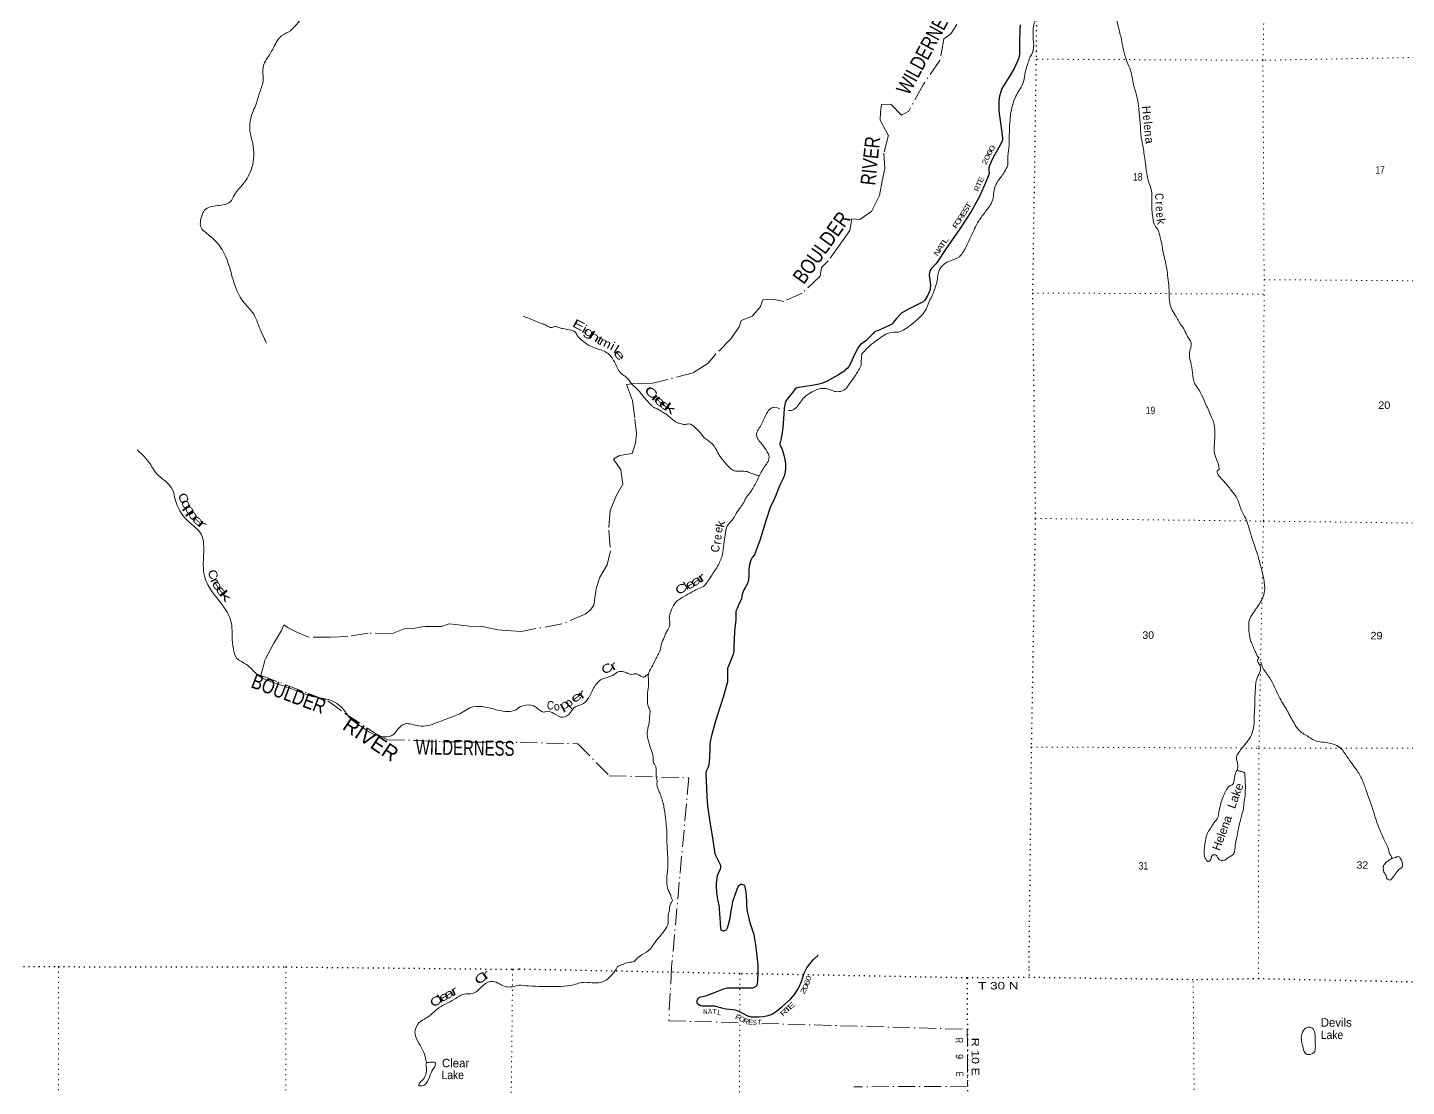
# Model space of a CAD drawing. Header units: feet. Extents: x -1048576 to 137166, y -268550 to 2097152.
# Drawn here: x -165346 to -132972, y 227216 to 252093 of the extents above; entities that cross this region are included whole.
import ezdxf
from ezdxf.enums import TextEntityAlignment as Align

# ---------------------------------------------------------------- set-up
doc = ezdxf.new("R2010")
doc.units = ezdxf.units.FT
doc.header["$LTSCALE"] = 80
doc.linetypes.add('DOT_DASHED', pattern=[7.7, 5, -1.2, 0.3, -1.2])
doc.linetypes.add('DOTTED', pattern=[1.5, 0.3, -1.2])
for name, color, linetype, lineweight in [('29', 7, 'Continuous', 25), ('39', 7, 'Continuous', 13), ('44', 7, 'DOT_DASHED', 13), ('6', 7, 'DOTTED', 25), ('7', 7, 'DOTTED', 13)]:
    doc.layers.add(name, color=color, linetype=linetype, lineweight=lineweight)
doc.layers.add('30', color=7, linetype='Continuous')
doc.layers.add('41', color=7, linetype='Continuous')

msp = doc.modelspace()

# ---------------------------------------------------------------- linework, layer by layer
at = {"layer": '29'}
for points in [[(-142037.95, 252160.51), (-142048.53, 252040.76), (-142059.22, 251776.38), (-142056.25, 251485.5), (-142067.31, 251415.59), (-142083.8, 251361.69), (-142105.9, 251300.53), (-142183.56, 251128.16), (-142283.33, 250960.19)], [(-142281.32, 250960.15), (-142432.71, 250724.39), (-142469.27, 250658.34), (-142505.79, 250563.16), (-142527.75, 250481.62), (-142539.26, 250370.77), (-142541.91, 250249.6), (-142540.57, 250136.81), (-142529.81, 250019.16), (-142488.27, 249741.78), (-142461.42, 249547.44), (-142457.69, 249508.25), (-142457.94, 249463.26), (-142461.43, 249432.32), (-142478.14, 249391.38), (-142540.79, 249278.15), (-142669.79, 249054.13), (-142723.61, 248941.01), (-142762.1, 248851.7), (-142773.14, 248797.36), (-142775.16, 248734.33), (-142770.1, 248673.11), (-142773.7, 248649.94), (-142783.02, 248615.59), (-142828.83, 248497.37), (-142996.79, 248122.53), (-143194.64, 247768.4), (-143455.93, 247362.81), (-143774.71, 246899.63), (-143988.03, 246584.13), (-144020.2, 246541.97), (-144121.84, 246430.87), (-144145.18, 246398.69), (-144163.45, 246358.86), (-144172.59, 246325.06), (-144176.35, 246296.28), (-144177.21, 246264.17), (-144153.86, 246100.19), (-144149, 246038.77), (-144151.21, 245964.99), (-144154.82, 245930.56), (-144165.99, 245896.68), (-144207.43, 245806.23), (-144276.92, 245692.13), (-144292.49, 245672.35), (-144318.53, 245652.77), (-144473.85, 245568.37), (-144658.96, 245480.6), (-144805.65, 245398.25), (-144827.58, 245380.25), (-144949.51, 245247.18), (-145043.13, 245133.09), (-145058.66, 245119.76), (-145100.92, 245097.42), (-145369.8, 244977.57), (-145420.25, 244957.02), (-145473.57, 244926.81), (-145496.11, 244908.85), (-145662.51, 244736.1), (-145796.4, 244635.16), (-145828.27, 244601.56), (-145854.39, 244563.49), (-145930.49, 244409.4), (-146014.59, 244214.91), (-146067.37, 244132.74), (-146103.62, 244086.15), (-146147.07, 244041.39), (-146183.57, 244011.76), (-146310.02, 243933.1), (-146572.79, 243788.08), (-146625.57, 243759.7), (-146678.55, 243739.37), (-146796.82, 243710.27), (-146935.56, 243682.24), (-147030.87, 243664.52), (-147239.96, 243637.15), (-147277.79, 243631.96), (-147303.97, 243620.64), (-147322.94, 243603.42), (-147378.2, 243528.99)], [(-147378.2, 243528.99), (-147455.26, 243434.98), (-147514.31, 243359.62), (-147540.52, 243314.87), (-147551.46, 243289.74), (-147560.34, 243265.47), (-147579.22, 243153.11), (-147591.06, 243009.5), (-147612.43, 242685.37), (-147617.88, 242630.26), (-147655.6, 242435), (-147679.34, 242346.53), (-147686.44, 242324.03), (-147686.31, 242294.14), (-147679.55, 242268.2), (-147640.31, 242204.99), (-147622.17, 242155.73), (-147589, 242046.33), (-147565.38, 241942.71), (-147552.4, 241831.96), (-147552.83, 241738.52), (-147560.6, 241652.03), (-147582.73, 241556.77), (-147594.97, 241521.11), (-147611.96, 241479.54), (-147684.71, 241343.16), (-147710.03, 241286.76), (-147726.65, 241246.21), (-147777.87, 241097.12), (-147805.28, 241031.87), (-147909, 240818.89), (-147928.93, 240767.36), (-147990.89, 240570.48), (-148076.27, 240303.31), (-148153.5, 240040.05), (-148260.49, 239753.61), (-148282.4, 239706.96), (-148329.52, 239638.81), (-148361.27, 239581.05), (-148380.48, 239536.51), (-148397.39, 239476.64), (-148406.3, 239425.07), (-148409.53, 239359.71), (-148409.67, 239236.52), (-148409.36, 239200.12), (-148416.92, 239135.37), (-148426.51, 239081.29), (-148439, 239047.3), (-148493.49, 238943.06), (-148535.13, 238869.04), (-148553.64, 238821.18), (-148565.03, 238774.62), (-148574, 238720.51), (-148587.01, 238671.99), (-148599.67, 238636.06), (-148643.72, 238543.69), (-148683.74, 238447.42), (-148701.69, 238415.27), (-148713.18, 238379.25), (-148718.29, 238341.57), (-148717.85, 238227.86), (-148719.21, 238177.8), (-148751.57, 237915.39), (-148760.39, 237527.77), (-148764.67, 237447.38), (-148772.59, 237406.8), (-148783.12, 237366.49), (-148829.84, 237248.22), (-148897.42, 237075.67), (-148909.12, 237039.63), (-148912.81, 237003.22), (-148914.72, 236894.2), (-148910.41, 236809.27), (-148911.01, 236760.84), (-148914.49, 236722.91), (-148945.97, 236607.94), (-148997.84, 236410.89), (-149081.24, 236141.67), (-149204.75, 235770.12), (-149289.03, 235450.42), (-149309.05, 235357.31), (-149324.05, 235249.41), (-149330.29, 235168.37), (-149332.21, 234944.23), (-149349.15, 234782.94), (-149357.48, 234742.07), (-149370.7, 234704.54), (-149399.38, 234650.51), (-149410.47, 234622.41), (-149417.76, 234582.23), (-149421.59, 234540.85), (-149416.49, 234394.29), (-149399.28, 234024.2), (-149390.88, 233899.06), (-149380.74, 233799.13), (-149317.19, 233384.84), (-149257.4, 232998.09), (-149206.46, 232682.17)], [(-149206.46, 232682.17), (-149194.61, 232646.25), (-149140.33, 232541.7), (-149100.25, 232462.15), (-149085.81, 232429.71), (-149077.19, 232402.63), (-149073.8, 232364.82), (-149081.71, 232318.56), (-149092.19, 232292.93), (-149124.86, 232244.52), (-149142.25, 232202.44), (-149154.09, 232167.3), (-149174.55, 232046.83), (-149182.3, 231989.04), (-149182.3, 231947.89), (-149168.91, 231767.84), (-149157.65, 231669.52), (-149146.4, 231607.54), (-149111.38, 231432.77), (-149106.23, 231387.75), (-149087.71, 231056.41), (-149073.8, 230928.94), (-149071.1, 230910.63), (-149060.41, 230890.77), (-149042.5, 230876.27), (-149022.73, 230870.76), (-148999.32, 230872.43), (-148975.84, 230878.82), (-148952.43, 230890.17), (-148927.11, 230913.42), (-148910.2, 230940.32), (-148886.91, 231021.19), (-148853.68, 231170.38), (-148840.4, 231240.07), (-148803.43, 231467.06), (-148784.38, 231558.22), (-148762.93, 231630.61), (-148682.48, 231847.33), (-148660.62, 231903.59), (-148637.02, 231939.46), (-148622.09, 231955.37), (-148600.88, 231966.25), (-148577.47, 231967.92), (-148548.71, 231962.36), (-148529.35, 231951.79), (-148514.68, 231933.38), (-148505.83, 231906.33), (-148495.24, 231868.48), (-148487.29, 231819.81), (-148472.8, 231697.38), (-148465.78, 231550.84), (-148465.14, 231456.17), (-148456.54, 231385.93), (-148447.49, 231328.37), (-148430.39, 231234.61), (-148400.42, 231122.85), (-148379.81, 231046.51), (-148295.68, 230782.54), (-148285.59, 230735.27), (-148276.91, 230679.43), (-148257.33, 230553.68), (-148223.36, 230277.79), (-148203.21, 230074.12), (-148199.51, 230036.49), (-148200.22, 230006.32)], [(-147048.6, 229998.72), (-146969.92, 230103.42), (-146892, 230198.37), (-146785.12, 230300.68)], [(-148200.22, 230006.32), (-148201.06, 229917.9), (-148206.1, 229691.95), (-148214.54, 229625.76), (-148228.78, 229579.42), (-148252.73, 229554.84), (-148284.14, 229538.25), (-148326.37, 229527.57), (-148383.32, 229522.26), (-148859.29, 229520.58), (-148920.97, 229524.84), (-148950.08, 229518.54), (-148989.15, 229508.48), (-149222.7, 229411.49), (-149425.98, 229339.24), (-149567.38, 229303.92), (-149594.45, 229290.46), (-149619.21, 229263), (-149636.25, 229224.77), (-149635.57, 229200.27), (-149630.12, 229181.18), (-149609.51, 229157.58), (-149583.75, 229137.54), (-149542.84, 229118.44), (-149499.6, 229112.79), (-149447.37, 229107.54), (-149261.9, 229112.99), (-149219.42, 229106.64), (-149163.71, 229096.62), (-149022.92, 229055.91), (-148940.06, 229039.35), (-148783.68, 229022.41), (-148732.77, 229012.07), (-148650.94, 228982.07), (-148561.69, 228938.83), (-148443.65, 228872.97), (-148412.14, 228862.89), (-148353.65, 228851.15), (-148176.44, 228851.67), (-148075.44, 228859.33), (-147988.4, 228873.79), (-147900.88, 228897.52), (-147858.31, 228919.38), (-147759.05, 228982.07), (-147638.86, 229084.11), (-147433.06, 229269.32), (-147339.02, 229374.83), (-147266.9, 229485.68), (-147227.19, 229554.84), (-147175.86, 229679.46), (-147109.01, 229873.78), (-147090.81, 229925.78), (-147048.6, 229998.72)]]:
    msp.add_lwpolyline(points, dxfattribs=at)
at = {"layer": '39'}
for points in [[(-139726.18, 284721.75), (-139786.61, 284683.23), (-139865.18, 284636.58), (-139935.68, 284589.96), (-139981.99, 284555.51), (-140024.23, 284506.92), (-140030.24, 284490.75), (-140030.24, 284490.75), (-140086.75, 284492.64)], [(-139414.24, 264404.78), (-139450.21, 264246.29), (-139490.59, 264038.87), (-139518.11, 263908), (-139562.02, 263749.05), (-139653.6, 263455.41), (-139720.25, 263238.19), (-139813.42, 262986.95), (-139868.05, 262763.54), (-139880.1, 262571.96), (-139971.55, 262486.18), (-140134.96, 262447.59), (-140298.29, 262417.07), (-140385.74, 262329.23), (-140430.17, 262119.84), (-140367.26, 261975.87), (-140177.28, 261858.78), (-140027.43, 261754.24), (-139911.61, 261666.21), (-139814.16, 261554.16), (-139775.48, 261402.39), (-139811.34, 261243.35), (-139895.76, 261058.61), (-140016.56, 260860.14), (-140068.76, 260677.06), (-140011.37, 260583.61), (-139958, 260490.2), (-139931.47, 260330.49), (-139847.41, 260091.45), (-139789.11, 259891.03), (-139749.07, 259676.69), (-139648.26, 259500.03), (-139574.09, 259277.24), (-139568.15, 259073.35), (-139590.65, 258843.54), (-139635.92, 258553.44), (-139677.92, 258384.38), (-139823.78, 258291.12), (-139966.58, 258104.99), (-139974.1, 257961.79), (-139977.49, 257828.64), (-139937.28, 257630.44), (-139892.65, 257470.53), (-139883.25, 257212.12), (-139890.75, 257070.94), (-139878.83, 256860.93), (-139943.68, 256623.51), (-140035.21, 256335.93), (-140048.01, 256265.44), (-140044.55, 256210.91), (-139997.38, 256101.43), (-139917.75, 256017.82), (-139786.5, 255865.05), (-139729.86, 255698.95), (-139694.43, 255428.15), (-139701.46, 255137.64), (-139680.17, 254860.93), (-139728.86, 254629.39), (-139851.97, 254400.67), (-140002.68, 254228.76), (-140182.27, 253988.54), (-140239.4, 253912.48), (-140439.85, 253795.59), (-140628.73, 253630.14), (-140679.93, 253543.92), (-140818.6, 253367.84), (-140922.69, 253227.71), (-140969.91, 252943.68), (-140978.83, 252859.02), (-141028.32, 252744.53), (-141113.8, 252652.63), (-141158.55, 252606.7), (-141393.27, 252484.13), (-141585.67, 252367.15), (-141714.26, 252192.98), (-141733.87, 252047.9), (-141732.27, 251813.79), (-141732.82, 251565.58), (-141827.67, 251346.64), (-141867.19, 251221.95), (-141921.37, 251042.94), (-141959.83, 250827.43), (-142142.56, 250478.27), (-142219.22, 250265.19), (-142265.67, 250055.82), (-142279.26, 249908.66), (-142293.76, 249674.72), (-142306.03, 249267.21), (-142332.89, 249005.16), (-142332.4, 248857.84)], [(-157938.02, 253960.6), (-158070.38, 253716.86), (-158087.35, 253549.34), (-158189.25, 253343.83), (-158236.27, 253220.87), (-158382.59, 253013.53), (-158409.55, 252864.23), (-158507.11, 252723.32), (-158562.19, 252602.41), (-158756.78, 252427.58), (-159067.02, 252128.06), (-159176.53, 252019.5), (-159380.94, 251901.25), (-159563.88, 251633.49), (-159673.81, 251440.13), (-159818.5, 251152.02), (-159813.82, 250869.33), (-159893.96, 250574.89), (-159982.1, 250296.63), (-160104.8, 249964), (-160124.46, 249657.19), (-160061.28, 249368.19), (-160078.16, 248802.92), (-160291.98, 248410.11), (-160484.89, 248166.62), (-160590.66, 247997.47), (-160889.78, 247909.91), (-161188.99, 247802.16), (-161256.25, 247667.17), (-161263.72, 247376.46), (-161171.34, 247283.18), (-160900.07, 247039.73), (-160683.8, 246691.52), (-160546.7, 246248.76), (-160255.1, 245619.57), (-160066.46, 245400.7), (-159884.73, 245004.18), (-159784.91, 244781.66), (-159736.96, 244680.5)], [(-140099.22, 254099.28), (-140088, 253957.25), (-140114.91, 253884.89), (-140186.26, 253796.87), (-140249.12, 253751.14), (-140297.06, 253592.24), (-140281.01, 253392.28), (-140234.22, 253246.47), (-140213.21, 253137.27), (-140233.08, 252967.97), (-140118.56, 252754.84), (-140051.08, 252663.3), (-139921.87, 252508.52), (-139846.55, 252396.71), (-139787.25, 252293.15), (-139734.86, 252104.91), (-139663.37, 251817.57), (-139613.64, 251566.8), (-139533.91, 251297.53), (-139449.62, 251080.69), (-139378.57, 250750.98), (-139299.05, 250461.54), (-139262.89, 250261.36), (-139251.92, 250154.29), (-139223.09, 249829.08), (-139196.14, 249515.99), (-139141.15, 249190.49), (-139092.36, 248848.91), (-139027.68, 248486.99), (-138959.54, 248264.26), (-138950.31, 247989.71), (-138927.87, 247630.26), (-138861.67, 247415.63), (-138810.04, 247348.48), (-138753.64, 247158.17), (-138722.66, 247040.79), (-138696.14, 246881.08), (-138650.07, 246664.65), (-138609.55, 246496.71), (-138585.08, 246332.99), (-138559.33, 246098.62), (-138543.77, 245852.25), (-138528.1, 245615.97), (-138473.43, 245453.93), (-138378.41, 245301.55), (-138313.19, 245185.82), (-138273.64, 245118.79), (-138180.46, 244982.57), (-138111.57, 244832.49), (-138026.51, 244690.31), (-138067.27, 244446.57), (-138037.33, 244228.3), (-137997.62, 243981.67), (-137937.89, 243724.73), (-137874.46, 243631.21), (-137795.38, 243493.13), (-137699.04, 243274.14), (-137628.1, 243128.07), (-137567.35, 242970), (-137502.38, 242830.05), (-137470.89, 242567.37), (-137474.66, 242397.9), (-137479.5, 242319.25), (-137486.43, 242232.55), (-137487.41, 242137.71), (-137429.01, 241947.38), (-137370.98, 241720.73), (-137373.11, 241708.65), (-137389.34, 241696.72), (-137257.23, 241432.94), (-137064.48, 241194.74), (-136943.51, 241021.89), (-136845.69, 240750.42), (-136745.07, 240555.59), (-136664.97, 240322.65), (-136577.42, 240031.11), (-136491.43, 239783.97), (-136404.01, 239480.32), (-136321.14, 239126.27), (-136308.21, 238819.39), (-136335.36, 238724.84), (-136382.7, 238622.43), (-136562.6, 238351.95), (-136667.32, 238151.28), (-136674.19, 238070.64), (-136671.36, 237955.58), (-136651.08, 237775.75), (-136621.96, 237672.52), (-136594.37, 237615.72), (-136551.36, 237494.17), (-136490.17, 237378.48)], [(-142332.4, 248857.84), (-142406.43, 248705.28), (-142561.64, 248487), (-142667.4, 248185.44), (-142676.58, 248076.57), (-142746.62, 247919.92), (-142901.75, 247709.71), (-143042.77, 247501.37), (-143131.14, 247324.74), (-143318.37, 246929.22), (-143394.2, 246796.85), (-143467.56, 246708.86), (-143702.07, 246606.46), (-143908.98, 246449.29), (-143977.3, 246264.37), (-143986.48, 246155.5), (-144044.93, 245952.31), (-144098.67, 245815.67), (-144168.57, 245673.15), (-144232.62, 245512.4), (-144320.63, 245370.07), (-144499.53, 245196.45), (-144643.66, 245076.93), (-144751.04, 245007.46), (-144886.57, 244940.32), (-145011.4, 244935.62), (-145253.75, 244853.5), (-145411.92, 244738.17), (-145633.16, 244556.93), (-145759.32, 244423.09), (-145757.28, 244425.09), (-145757.47, 244406.92), (-145784.4, 244138.82), (-145854.11, 244014.46), (-145917.56, 243912.23), (-146044.2, 243731.98), (-146154.32, 243591.91), (-146434.43, 243556.61), (-146478.49, 243577.27), (-146727.7, 243610.24), (-146923.7, 243533.67), (-147077.7, 243432.42), (-147144.8, 243366.55), (-147191.77, 243300.47), (-147250.94, 243222.41), (-147299.84, 243164.42), (-147421.29, 243097.12), (-147490.5, 243090.3)], [(-153709.96, 245311.6), (-153418.97, 245196.38), (-153258.61, 245134.1), (-153218.49, 245121.55), (-153086.39, 245051.51), (-153062.33, 245043.17), (-152965.49, 245066.34), (-152871.14, 245043.12), (-152776.79, 245019.89), (-152624.13, 244992), (-152489.87, 244936.06), (-152436.38, 244854.76), (-152386.7, 244793.68), (-152264.97, 244693.47), (-152076.96, 244580.44), (-151908.48, 244526.15), (-151742.19, 244453.71), (-151569.29, 244241.96), (-151427.04, 243986.14), (-151371.2, 243937.11), (-151269.36, 243859.32), (-151144.24, 243698.53), (-150986.75, 243553.55), (-150923.24, 243468.1), (-150861.61, 243394.78), (-150700.43, 243217.46), (-150648.55, 243174.52), (-150544.39, 243126.98), (-150458.43, 243071.56), (-150370.41, 243020.15), (-150222.75, 242897.47), (-150148.84, 242844.2), (-150086.83, 242807.2), (-149998.5, 242786.06), (-149938.34, 242765.23), (-149823.46, 242782.14), (-149669.41, 242693.7), (-149526.09, 242540.79), (-149458.53, 242457.32), (-149412.58, 242424.53), (-149318.78, 242348.85), (-149258.91, 242299.76), (-149140.2, 242102.73), (-149037.13, 241950.26), (-148868.02, 241760.74), (-148788.22, 241693.28), (-148713.95, 241674.32), (-148478.58, 241665.71), (-148378.32, 241630.31), (-148256.05, 241582.57), (-148225.95, 241574.17), (-148181.81, 241561.59), (-148166.13, 241555.35)], [(-147686.46, 243134.58), (-147831.08, 243170.18), (-147905.89, 243136.69), (-147993.57, 243026.65), (-148121.11, 242759.63), (-148198.91, 242631.32), (-148227.9, 242552.94), (-148212.82, 242453.89), (-148129.54, 242333.92), (-148004.46, 242169.1), (-147935.82, 241994.81), (-148061.14, 241747.95), (-148200.71, 241485.11), (-148338.17, 241232.33), (-148395.39, 241148.19), (-148476.94, 241046.16), (-148550.89, 240901.66), (-148630.52, 240791.53), (-148732.8, 240631.2), (-148771.72, 240565.03), (-148910.38, 240390.97), (-148971.01, 240171.66), (-148995.4, 239953.98), (-149038.36, 239692.1), (-149143.64, 239436.95), (-149321.53, 239166.45), (-149478.58, 238964.33), (-149622.18, 238895.26), (-149741.56, 238834), (-149946.01, 238719.17), (-150152.93, 238559.98), (-150243.48, 238367.23), (-150279.17, 238224.34), (-150273.74, 238165.75), (-150266.65, 238072.85), (-150316.26, 237946.25), (-150365.58, 237847.9), (-150380.14, 237801.65), (-150456.25, 237643.05), (-150475.38, 237544.37), (-150500.6, 237441.73), (-150562.17, 237325.35), (-150603.28, 237243.06)], [(-162768.37, 242171.63), (-162649.88, 242052), (-162501.34, 241885.8), (-162316.98, 241616.47), (-161941.44, 241233.25), (-161879.99, 241004.83), (-161593.78, 240512.97), (-161272.44, 240190.56), (-161214.25, 239705.73), (-161192.43, 239212.98), (-161114.75, 239002.66), (-160683.78, 238397.11), (-160554.3, 238047.25), (-160545.48, 237786.75), (-160512.58, 237495.86), (-160430.92, 237273.41), (-160207.61, 237129.1), (-159968.55, 236901.94), (-159637.99, 236725.18), (-159203.21, 236579.65), (-158580.65, 236360.94), (-158288.28, 236307.19), (-157924.15, 236067.38), (-157763.43, 235858.95), (-157593.83, 235729.46), (-157236.7, 235499.1), (-156744.31, 235488.91), (-156652.93, 235605.63), (-156482.77, 235734.12), (-156331.45, 235725.4), (-156105.65, 235677.99), (-155634.81, 235801.16), (-155436.67, 235875.02), (-155119.13, 236014.99), (-154963.28, 236109.22), (-154670.5, 236138.26), (-154370.1, 236074.38), (-154130.18, 236024.89), (-153924.22, 236046.22), (-153774.49, 236142.34)], [(-136490.17, 237378.48), (-136444.66, 237303.32), (-136438.66, 237299.21), (-136453.14, 237261.03), (-136406.58, 237093.03), (-136494.46, 236769.08), (-136511.85, 236644.15), (-136516.97, 236539.27), (-136526.25, 236420.31), (-136527.69, 236281.08), (-136542.77, 235990.65), (-136543.67, 235903.88), (-136545.3, 235746.49), (-136593.92, 235521), (-136684.23, 235350.45), (-136798.4, 235208.41), (-136865.73, 235120.35), (-136908.63, 235058.25), (-136964.01, 234957.95), (-136952.83, 234871.06), (-136931.64, 234780.02), (-136938.97, 234643.02)], [(-150603.28, 237243.06), (-150687.53, 237074.46), (-150755.23, 236950.07), (-150772.17, 236869.54), (-150763.74, 236712.04), (-150781.84, 236518.51), (-150792.37, 236278.48), (-150775.6, 236149.14), (-150734.3, 236055.86), (-150737.36, 235954.99), (-150762.04, 235709.06), (-150785.12, 235618.5), (-150793.03, 235436.97), (-150769.99, 235329.76), (-150736.95, 235216.39), (-150657.46, 234924.93), (-150646.51, 234815.84), (-150608.9, 234754.89), (-150579.8, 234455.91), (-150568.08, 234421.48), (-150569.27, 234306.46), (-150546.02, 234219.43), (-150514.66, 234138.37), (-150473.55, 234026.94), (-150448.12, 233956.03), (-150386.8, 233658.71), (-150355.28, 233398.05), (-150337.23, 233198.07), (-150335.13, 233012.39), (-150330.7, 232856.95), (-150317.29, 232596.48), (-150315.09, 232420.89), (-150318.31, 232303.88), (-150324.89, 232251.48), (-150338.8, 232074.04), (-150318.65, 231882.11), (-150275.53, 231770.65), (-150251.88, 231721.96), (-150226.58, 231638.95), (-150205.01, 231584.23), (-150239.88, 231520.03), (-150284.19, 231322.75), (-150307.37, 231222.1), (-150304.97, 231064.66), (-150393.42, 230879.97), (-150497.49, 230741.85), (-150625.91, 230583.82), (-150719.86, 230451.65), (-150922.59, 230308.55), (-151050.41, 230209.04), (-151101.3, 230153.09), (-151242.43, 230128.38), (-151371.72, 230081.35), (-151482.85, 230038.16), (-151497.18, 230028.44)], [(-136393.53, 237187.73), (-136340.62, 237049.93), (-136188.03, 236820.24), (-136065.57, 236596.93), (-135943.48, 236337.3), (-135769.45, 236040.78), (-135611.41, 235754.52), (-135482.47, 235573.52), (-135260.63, 235423.79), (-135084.51, 235329.05), (-134899.63, 235302.83), (-134732.92, 235270.75), (-134564.58, 235202.33), (-134403.45, 235020.98), (-134264.7, 234815.65), (-134129.76, 234630.55), (-133999.39, 234393.02), (-133903.49, 234131.66), (-133817.41, 233892.59), (-133739.38, 233653.62), (-133663.33, 233418.7), (-133575.2, 233183.66), (-133478.73, 232976.77), (-133394.1, 232792.21), (-133341.33, 232640.29), (-133311.73, 232583.46), (-133311.75, 232581.45)], [(-153774.49, 236142.34), (-153528.44, 236174.98), (-153396.22, 236117.04), (-153298.43, 236037.27), (-153256.36, 236018.66), (-153200.06, 236014.01), (-153171.78, 236023.79), (-152985.14, 235973.33), (-152784.77, 235888.42), (-152600.48, 235999.43), (-152484.34, 236137.41), (-152340.95, 236186.31), (-152188.63, 236319.86), (-152125.01, 236438.24), (-152055.2, 236572.69), (-151863.85, 236782.5), (-151611.37, 236870.57), (-151455.45, 236963.73), (-151348.84, 236958.53), (-151250.63, 236919.13), (-151194.48, 236900.35), (-151130.1, 236897.64), (-151071.58, 236913.15), (-151011.4, 236894.33), (-150971.41, 236869.68), (-150915.4, 236836.79), (-150836.73, 236854.09), (-150834.67, 236858.11), (-150800.15, 236888), (-150774.7, 236895.57)], [(-136959.28, 234637.04), (-136994.41, 234548.62), (-137018.07, 234401.56), (-137045.1, 234317.1), (-137115.97, 234275.49), (-137215.79, 234159.53), (-137263.28, 234043), (-137327.37, 233878.22), (-137344.29, 233799.7), (-137377.92, 233660.82), (-137397.37, 233531.88), (-137487.1, 233417.82), (-137532.17, 233341.63), (-137615.98, 233215.4), (-137692.8, 232988.2), (-137712.39, 232845.13), (-137723.71, 232724.17), (-137702.93, 232592.77), (-137663.29, 232533.82), (-137641.47, 232503.31), (-137580.87, 232524.86), (-137543.6, 232625.35), (-137507.05, 232657.24), (-137440.75, 232646.43), (-137395.18, 232577.33), (-137315.23, 232523.99), (-137234.61, 232535.22), (-137143.39, 232598.81), (-137048.21, 232656.3), (-137004.99, 232748.66), (-136989.44, 232889.75), (-136957.56, 233052.87), (-136923.4, 233242.19), (-136889.73, 233385.11), (-136862.38, 233499.84), (-136847.64, 233562.23), (-136805.87, 233709.1), (-136790.76, 233807.82), (-136786.13, 233866.29), (-136758.18, 234039.54), (-136755.06, 234146.46), (-136753.49, 234297.79), (-136756.43, 234402.76), (-136759.72, 234473.43), (-136765.3, 234517.88), (-136770.65, 234584.54), (-136790.65, 234596.86), (-136816.72, 234605.22), (-136856.86, 234615.74), (-136878.94, 234622.04), (-136917.09, 234630.52), (-136941.11, 234642.89), (-136959.28, 234637.04)], [(-133311.75, 232581.45), (-133279.58, 232579.08), (-133227.11, 232592.63), (-133206.86, 232604.52), (-133180.62, 232612.31), (-133140.38, 232611.87), (-133116.54, 232581.34), (-133084.87, 232530.55), (-133065.62, 232445.58), (-133064.21, 232387.05), (-133129.23, 232327.21), (-133196.39, 232255.29), (-133239.25, 232197.23), (-133280.11, 232139.15), (-133310.69, 232101.14), (-133322.93, 232085.13), (-133371.43, 232065.48), (-133423.48, 232092.28), (-133458.76, 232183.47), (-133498.3, 232252.51), (-133513.68, 232321.29), (-133515.05, 232383.87), (-133506.79, 232403.96), (-133490.4, 232432.03), (-133451.69, 232478.03), (-133443.58, 232483.99), (-133396.96, 232515.77), (-133352.1, 232549.52), (-133311.73, 232583.46)], [(-153821.39, 229596.62), (-153591.93, 229578.12), (-152903.54, 229565.06), (-152588.83, 229589.6), (-152296.63, 229660.43), (-151890.9, 229657.38), (-151589.67, 229883.76), (-151561.66, 229920.32), (-151494.68, 230030.14)], [(-153819.87, 229596.81), (-154118.59, 229558.63), (-154420.72, 229681.1), (-154535.87, 229663.45), (-154734.48, 229506.92), (-154904.58, 229398.7), (-155090.35, 229385.41), (-155321.05, 229267.37), (-155736.08, 229025.02), (-155928.68, 228860.39), (-156183.92, 228681.91), (-156247.77, 228433.94), (-156149.97, 228219.56), (-156026.15, 227962.67), (-155980.72, 227768.7)], [(-135118.11, 228295.52), (-135192.79, 228589.79), (-135279.73, 228611.36), (-135386.15, 228529.8), (-135441.45, 228351.69), (-135397.48, 228119.79), (-135321.8, 227974.95), (-135202.73, 227977.86), (-135124.44, 228041.04), (-135110.81, 228113.83), (-135118.11, 228295.52)], [(-155978.7, 227768.69), (-155867.6, 227786.36), (-155770.84, 227761.7), (-155801.65, 227658.9), (-155891.32, 227491.79), (-155997.4, 227274.29), (-156086.43, 227230.28), (-156161.06, 227240.71), (-156128.41, 227311.21), (-156059.44, 227377.5), (-156018.74, 227441.9), (-155987.11, 227704.15), (-155992.38, 227729.83), (-155980.72, 227768.7)]]:
    msp.add_spline(points, degree=3, dxfattribs=at)
at = {"layer": '44'}
for points in [[(-143528.96, 252167.68), (-143667.83, 251944.83), (-143831.88, 251825.06), (-143927.12, 251321.22), (-144320.71, 250747.8), (-144654.38, 250128.02), (-144826.24, 250034.52), (-145075.28, 250290.69), (-145294.59, 250284.03), (-145316.41, 250101.95), (-145324.15, 249919.91), (-145134.4, 249562.46), (-145242.94, 249141.5), (-145218.14, 248781.57), (-145281.2, 248492.19), (-145340.78, 248144.17), (-145525.23, 247779.63), (-145802.63, 247584.72), (-145993.56, 247602.4), (-146040.44, 247321.16), (-146268.73, 247000.99), (-146545.94, 246611.93), (-146702.3, 246453.75), (-146734.33, 246255.47), (-147160.55, 245849.82), (-147590.83, 245654.49), (-147845.75, 245712.45), (-148079.24, 245695.63), (-148147.19, 245527.58), (-148336.27, 245312.69), (-148592.73, 245206.83), (-148636.33, 245061.09), (-148836.12, 244777.41), (-149203.69, 244404.28), (-149372.58, 244197.53), (-149720.58, 243982.2), (-150663.99, 243738.54), (-151090.34, 243728.69), (-151283.84, 243705.72), (-151142.87, 243321.03), (-151084.54, 242890.42), (-151049.56, 242544.68), (-151069.71, 242326.2), (-151154.4, 242089.34), (-151446.57, 242035.96), (-151586.16, 241950.64), (-151419.54, 241700.32), (-151372.36, 241368.77), (-151517.64, 241105.45), (-151663.83, 240745.06), (-151700.35, 240281.83), (-151660.64, 239796.55), (-151740.13, 239470.72), (-151920.01, 239164.85), (-151992.85, 238903.76), (-152052.72, 238525.4), (-152118.51, 238418.98), (-152235.71, 238316.59), (-152803.96, 238080.97), (-153760.91, 237906.94)], [(-153760.91, 237906.94), (-153991.65, 237921.76), (-154308.16, 237940.35), (-154668.59, 238017.82), (-154981.12, 238030.32), (-155295.47, 238069.09), (-155450.68, 238080.38), (-155626.64, 238019.15), (-156044.16, 238018.33), (-156296.65, 237971.83), (-156500.38, 237969.36), (-156781.6, 237860.49), (-157350.35, 237864.88), (-157824.93, 237789.8), (-158242.61, 237768.8), (-158764.96, 237774.84), (-159028.27, 237889.93), (-159227.19, 237986.34), (-159333.53, 238057.82), (-159382.98, 237924.96), (-159575, 237617.56), (-159765.49, 237247.57), (-159867.29, 236870.84), (-158296.71, 236277.32), (-157879.57, 235973.3), (-157215.46, 235528.08), (-156898.1, 235360.1), (-156176.16, 235342.42), (-155601.57, 235311.74), (-153778.86, 235295.68)], [(-153778.86, 235295.68), (-152425.99, 235267.12), (-151689.99, 234513.89), (-149821.75, 234466.4), (-150225.46, 230019.83)], [(-150225.46, 230019.83), (-150292.69, 228759.15), (-148585.42, 228709.56)], [(-148108.34, 228695.7), (-143282.33, 228557.42), (-143276.06, 227219.26), (-145950.07, 227206.3)]]:
    msp.add_lwpolyline(points, dxfattribs=at)
at = {"layer": '6'}
msp.add_line((-141839.82, 229965.03), (-141823.52, 229774.44), dxfattribs=at)
for points in [[(-141440.94, 265675.98), (-141505.9, 262149.54), (-141539.12, 261657.83), (-141621.37, 256829.99), (-141667.88, 251349.44), (-141750.97, 245855.59), (-141686.49, 240560.25), (-141780.92, 235189.77), (-141839.82, 229965.03)], [(-175065.69, 212403.43), (-175051.15, 213591.24), (-175029.64, 218945.8), (-175029.36, 224094.58), (-175020.83, 224183.35), (-175064.65, 229392.89), (-175047.13, 230052.81), (-169886.06, 230043.62), (-164624.09, 230029.94), (-159279.33, 230023.96), (-153957.03, 229967.63), (-153815.51, 229968.9)], [(-123052.89, 229754.64), (-127263.28, 229636.06), (-131094.85, 229708.61), (-132590.23, 229663.2), (-136438.01, 229743.71), (-137979.98, 229722.17), (-141823.52, 229774.44), (-143284.84, 229765.63), (-148620.36, 229865.39), (-153815.51, 229968.9)], [(-143284.84, 229765.63), (-143266.08, 224071.2), (-143330.37, 218713.38), (-143378.65, 213375.88), (-143408.85, 211336.34)]]:
    msp.add_lwpolyline(points, dxfattribs=at)
at = {"layer": '7'}
for p, q in [((-141750.97, 245855.59), (-136303.12, 245830.37)), ((-136438.01, 229743.71), (-136448.43, 229931.51)), ((-137927.22, 223777.6), (-137979.98, 229722.17))]:
    msp.add_line(p, q, dxfattribs=at)
for points in [[(-136282.14, 263414.85), (-136244.02, 262011.43), (-136229.22, 256747.49), (-136340.95, 251324.91), (-136313.74, 246170.68), (-136328.19, 240496.68), (-136435.86, 235164.84), (-136448.43, 229931.51)], [(-122933.78, 251399.91), (-125780.18, 251439.41), (-130876.18, 251424.45), (-136340.95, 251324.91), (-141667.88, 251349.44)], [(-136313.74, 246170.68), (-131321.6, 246132.47), (-125717.51, 246063.39), (-122963.26, 246044.41)], [(-141686.49, 240560.25), (-136328.19, 240496.68), (-131044.52, 240430.74), (-125722.35, 240374.03)], [(-141780.92, 235189.77), (-136435.86, 235164.84), (-131116.59, 235158.65), (-125753.35, 235135.33), (-123023.38, 235116.39)], [(-164624.09, 230029.94), (-164616.08, 224138.37), (-164629.54, 218779.74)], [(-159279.33, 230023.96), (-159291.68, 224098.17), (-159306.95, 218779.91)], [(-153957.03, 229967.63), (-154023.62, 224090.52), (-153996.43, 218788.22), (-153991.39, 213494.09), (-154027.9, 208802.34)], [(-148620.36, 229865.39), (-148646.84, 223996.96), (-148668.91, 218663.69), (-148669.23, 213397.22), (-148685.27, 210732.06)]]:
    msp.add_lwpolyline(points, dxfattribs=at)

# ---------------------------------------------------------------- texts
at = {"layer": '30'}
for s, rotation, width, p in [('0', 60.065, 1.65, (-142652.03, 249225.25)), ('2', 66.685, 1.35, (-142812.64, 248913.38)), ('0', 64.556, 1.5, (-142762.39, 249020.03)), ('6', 60.065, 1.6, (-142709.55, 249125.35)), ('R', 65.864, 1.1, (-142998.22, 248289.01)), ('T', 65.864, 1.35, (-142953.44, 248390.46)), ('E', 65.864, 1.2, (-142906.5, 248495.23)), ('T', 58.763, 1.55, (-143206.54, 247883.6)), ('R', 57.209, 1.3, (-143383.3, 247600.64)), ('E', 57.209, 1.4, (-143320.96, 247697.42)), ('S', 57.209, 1.4, (-143263.32, 247791.05)), ('F', 55.463, 1.55, (-143503.05, 247417.83)), ('O', 57.209, 1.25, (-143448.78, 247503.03)), ('T', 55.936, 1.65, (-143814.43, 246965.6)), ('L', 55.463, 1.65, (-143747.59, 247062.52)), ('N', 55.936, 1.35, (-143942.24, 246776.81)), ('A', 55.936, 1.5, (-143871.06, 246878.66)), ('0', 64.478, 1.5, (-147030.04, 229531.53)), ('6', 67.445, 1.4, (-146989.6, 229635.85)), ('0', 72.147, 1.3, (-146952.92, 229741.19)), ('2', 60.137, 1.5, (-147081.14, 229427.62)), ('N', 1.683, 0.65, (-149432.42, 228918.07)), ('A', 0.061, 0.75, (-149321.96, 228919.37)), ('T', 354.203, 0.95, (-149226.58, 228915.37)), ('F', 334.577, 1.3, (-148690.71, 228784.91)), ('R', 40.331, 1.5, (-147553.28, 228907.54)), ('T', 41.986, 1.95, (-147465.41, 228985.98)), ('E', 41.986, 1.7, (-147374.9, 229066.04)), ('O', 334.151, 1.1, (-148598.51, 228742.2)), ('R', 333.832, 1.15, (-148498.88, 228692.1)), ('E', 352.529, 0.85, (-148378.68, 228666.58)), ('S', 0.168, 0.7, (-148270.53, 228657.58)), ('T', 4.337, 0.9, (-148152.17, 228661.45))]:
    msp.add_text(s, height=120, rotation=rotation, dxfattribs=dict(at, width=width)).set_placement(p, align=Align.CENTER)
msp.add_text('L', height=120, rotation=348.188, dxfattribs=at).set_placement((-149117.72, 228892), align=Align.CENTER)
at = {"layer": '41'}
for s, rotation, p in [('H', 275.078, (-139172.37, 250149)), ('l', 275.054, (-139144.26, 249845.9)), ('a', 277.394, (-139098.79, 249429.68)), ('r', 275.099, (-138864.1, 247955.65)), ('r', 81.842, (-149070.89, 239984.12)), ('p', 45.021, (-152574.23, 236164.57))]:
    msp.add_text(s, height=200, rotation=rotation, dxfattribs=at).set_placement(p, align=Align.CENTER)
for s, rotation, width, p in [('e', 275.054, 0.85, (-139153.49, 249967.25)), ('e', 274.845, 0.85, (-139135.25, 249740.06)), ('n', 274.995, 0.95, (-139123.21, 249600.37)), ('C', 274.409, 0.8, (-138874.02, 248115.17)), ('e', 276.045, 0.85, (-138857.75, 247826.79)), ('e', 274.045, 0.8, (-138847.65, 247679.25)), ('k', 278.826, 1.05, (-138828.05, 247521.55)), ('E', 332.953, 1.55, (-152451.2, 245016.84)), ('i', 331.953, 1.25, (-152315.09, 244920.92)), ('g', 330.045, 1.6, (-152207.67, 244853.75)), ('h', 328.657, 1.6, (-152082.53, 244748.44)), ('t', 330.657, 1.4, (-151961.21, 244666.35)), ('m', 333.768, 1.2, (-151819.38, 244598.69)), ('i', 331.953, 1.25, (-151653.44, 244521.05)), ('l', 327.999, 1.3, (-151573.75, 244453.29)), ('e', 307.999, 1.75, (-151524.46, 244343.18)), ('C', 320.891, 1.55, (-150767.2, 243443.69)), ('r', 319.891, 2.05, (-150652.95, 243323.09)), ('e', 315.576, 2, (-150559.01, 243234.29)), ('e', 318.766, 1.9, (-150443.38, 243146.14)), ('k', 323.766, 1.9, (-150320.57, 243068.05)), ('C', 296.652, 1.25, (-161775.18, 240992.35)), ('o', 299.791, 1.45, (-161701.17, 240851.27)), ('p', 304.791, 1.75, (-161611.7, 240712.35)), ('p', 305.96, 1.8, (-161536.59, 240588.81)), ('e', 315.227, 2.05, (-161407.22, 240439.89)), ('r', 319.561, 2.05, (-161306.06, 240353.75)), ('k', 78.356, 1.15, (-148982.58, 240410.79)), ('e', 80.127, 0.95, (-149032.75, 240277.22)), ('C', 79.828, 0.9, (-149102.41, 239835.76)), ('e', 83.633, 0.85, (-149052.99, 240113.25)), ('C', 291.431, 1.15, (-161084.08, 239209.57)), ('r', 32.563, 1.75, (-149471.09, 239095.69)), ('r', 296.801, 1.55, (-161032.53, 239056.45)), ('e', 300.801, 1.5, (-160972.88, 238940.02)), ('e', 308.759, 1.8, (-160868.91, 238793.2)), ('C', 29.954, 1.35, (-149956.66, 238820.99)), ('l', 30.277, 1.25, (-149842.02, 238888.87)), ('e', 27.153, 1.4, (-149748.73, 238928.5)), ('a', 33.699, 1.7, (-149601.65, 239015.57)), ('k', 308.759, 2, (-160779.66, 238680.91)), ('C', 31.156, 1.35, (-151691.69, 236951.39)), ('r', 31.156, 1.7, (-151541.68, 237013.76)), ('e', 35.144, 1.65, (-152412.84, 236282.54)), ('r', 35.615, 1.85, (-152278.41, 236352.8)), ('C', 354.125, 0.85, (-153079.95, 236072.36)), ('o', 9.117, 0.9, (-152908.25, 236048.07)), ('p', 28.26, 1.55, (-152697.25, 236099.24)), ('C', 39.948, 1.6, (-154639.77, 229687.59)), ('r', 35.446, 1.85, (-154536.48, 229759.64)), ('r', 28.203, 1.6, (-155286.8, 229374.97)), ('C', 32.572, 1.4, (-155709.8, 229136.73)), ('l', 30.375, 1.25, (-155615.89, 229192.1)), ('e', 29.092, 1.45, (-155533.19, 229241.87)), ('a', 29.092, 1.55, (-155409.23, 229307.45))]:
    msp.add_text(s, height=200, rotation=rotation, dxfattribs=dict(at, width=width)).set_placement(p, align=Align.CENTER)
at = {"layer": '41', "width": 1.05}
msp.add_text('Lake', height=200, rotation=70, dxfattribs=at).set_placement((-137000.73, 233725.02))
at = {"layer": '41'}
msp.add_text('Helena', height=200, rotation=70, dxfattribs=at).set_placement((-137354.22, 232739.1))
for s, p in [('Devils', (-134983.7, 228618.77)), ('Clear', (-155616.53, 227665.19))]:
    msp.add_text(s, height=200, dxfattribs=at).set_placement(p)
at = {"layer": '41', "width": 0.9}
for p in [(-134979.35, 228327.77), (-155625.22, 227386.99)]:
    msp.add_text('Lake', height=200, dxfattribs=at).set_placement(p)
at = {"layer": '44'}
for s, rotation, width, p in [('WILDERNESS', 61.703, 0.8, (-144656.29, 250480.76)), ('RIVER', 83.942, 0.8, (-145445.74, 248374.86)), ('BOULDER', 54.53, 0.85, (-147121.28, 246039.96)), ('BOULDER', 339.298, 0.8, (-160121.88, 236598.35)), ('WILDERNESS', 359.097, 0.75, (-156236.42, 235017.52))]:
    msp.add_text(s, height=350, rotation=rotation, dxfattribs=dict(at, width=width)).set_placement(p)
msp.add_text('RIVER', height=350, rotation=326.162, dxfattribs=at).set_placement((-157977.29, 235625.21))
at = {"layer": '6'}
for s, rotation, width, p in [('T 30 N', 0.345, 1.35, (-143026.69, 229492.18)), ('R', 270.189, 0.7, (-143557.52, 228355.66)), ('R 10 E', 270.189, 1.25, (-143180.44, 228359.04)), ('9', 270.189, 0.9, (-143551.72, 227975.71)), ('E', 270.189, 0.75, (-143550.55, 227563.07))]:
    msp.add_text(s, height=175, rotation=rotation, dxfattribs=dict(at, width=width)).set_placement(p)
at = {"layer": '7'}
for s, width, p in [('18', 0.85, (-139388.86, 248498.42)), ('17', 0.85, (-133700.84, 248659.61)), ('19', 0.85, (-139090.72, 243010.21)), ('20', 1.1, (-133635.48, 243134.18)), ('30', 1.05, (-139170.68, 237732.33)), ('29', 1.1, (-133817.22, 237719.96)), ('31', 0.85, (-139258.09, 232311.37)), ('32', 1.05, (-134143.14, 232330.62))]:
    msp.add_text(s, height=175, dxfattribs=dict(at, width=width)).set_placement(p)

doc.saveas('drawing.dxf')
